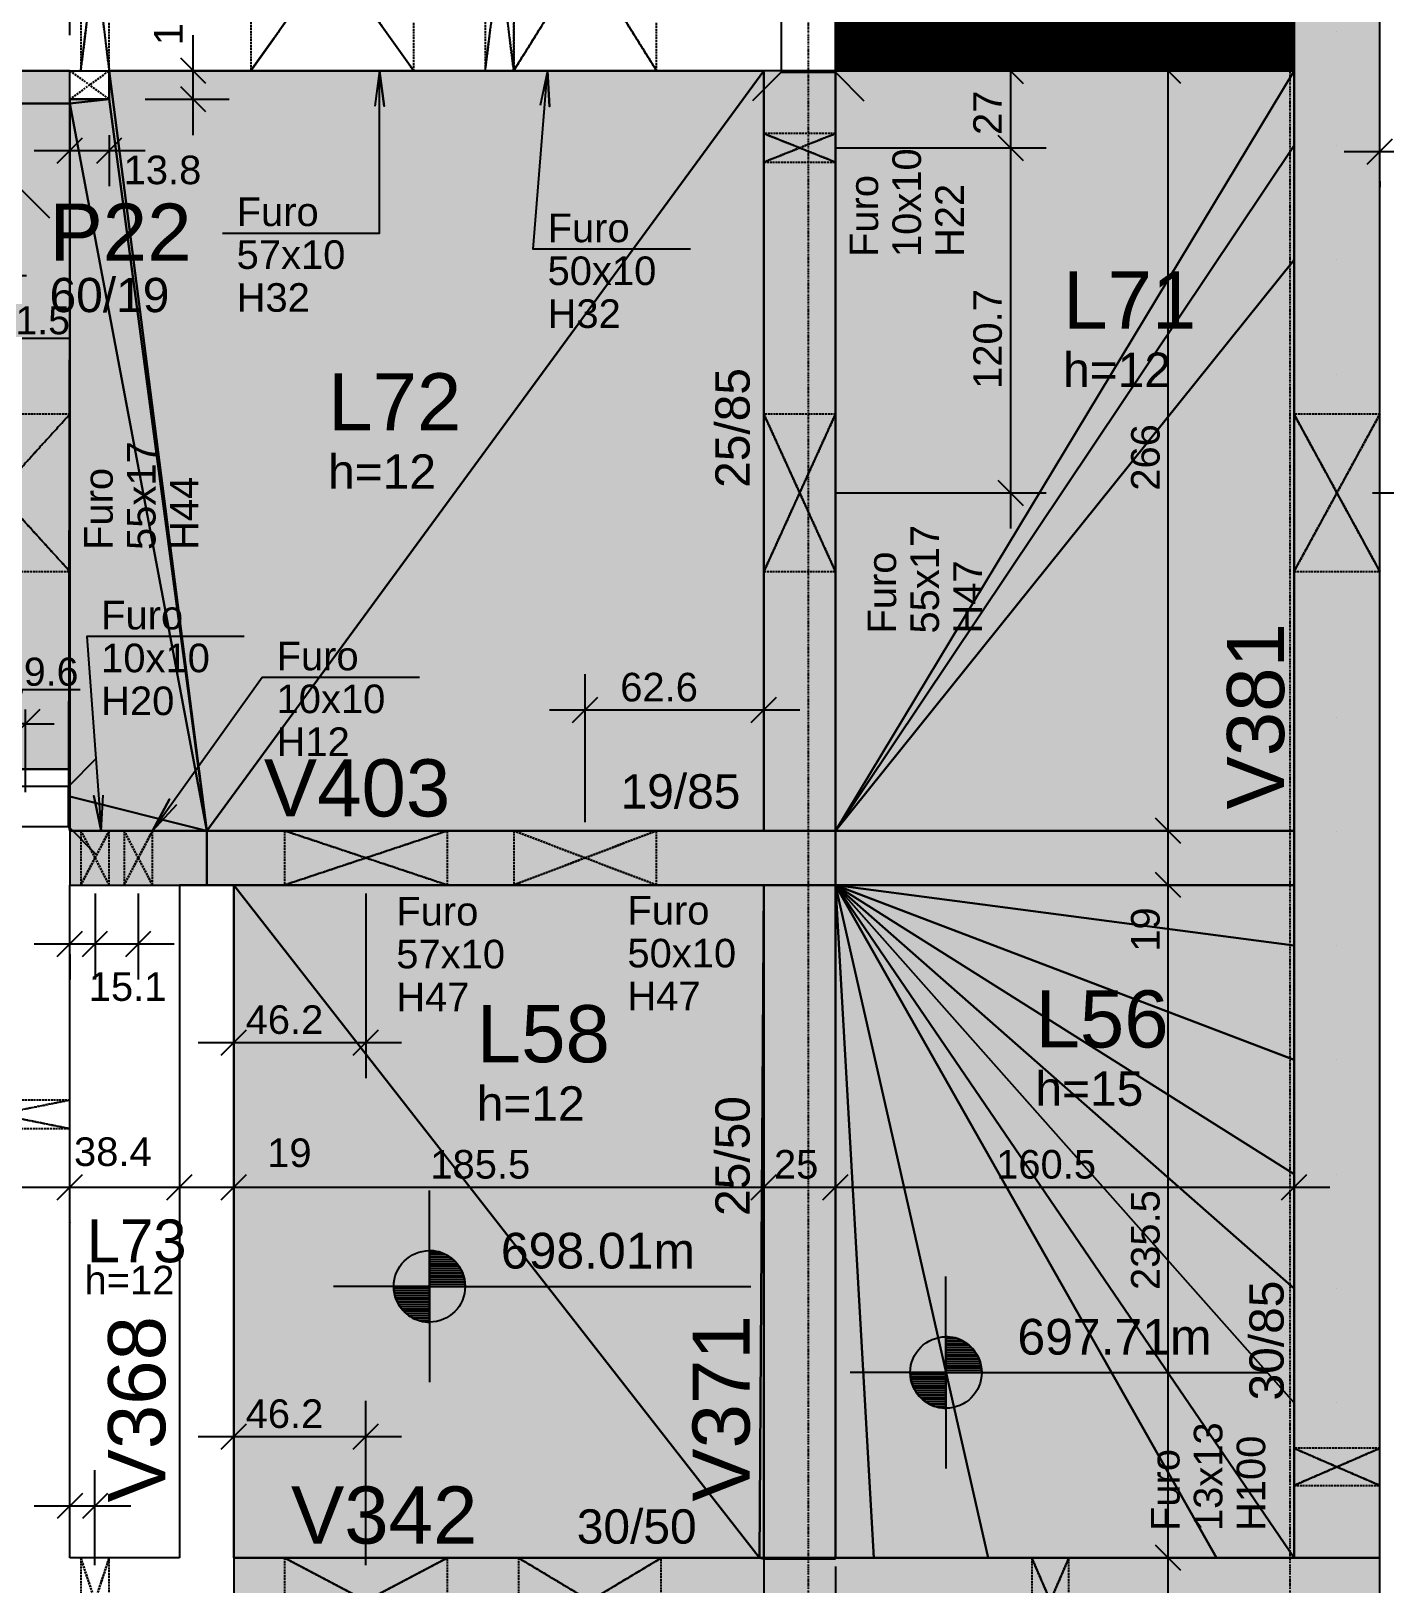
# Model space of a CAD drawing. Extents: x 37185 to 43130, y -8135 to -3930.
# Drawn here: x 39785 to 40258, y -7812 to -7268 of the extents above; entities that cross this region are included whole.
import ezdxf

# ---------------------------------------------------------------- set-up
doc = ezdxf.new("R2010")
doc.units = 0
doc.header["$MEASUREMENT"] = 0
doc.linetypes.add('ESTILO_TQS_0001', pattern=[1, 0.7, -0.3])
doc.linetypes.add('ESTILO_TQS_0004', pattern=[1.12, 0.5, -0.2, 0.01, -0.2, 0.01, -0.2])
doc.layers.get('0').update_dxf_attribs({"linetype": 'CONTINUOUS'})
doc.layers.get('Defpoints').update_dxf_attribs({"linetype": 'CONTINUOUS'})
for name, color, linetype in [('36', 113, 'CONTINUOUS'), ('37', 4, 'CONTINUOUS'), ('38', 190, 'CONTINUOUS'), ('41', 190, 'CONTINUOUS'), ('42', 3, 'CONTINUOUS'), ('43', 3, 'CONTINUOUS'), ('44', 3, 'CONTINUOUS'), ('45', 2, 'CONTINUOUS'), ('46', 2, 'CONTINUOUS'), ('47', 2, 'CONTINUOUS'), ('53', 242, 'CONTINUOUS'), ('54', 242, 'CONTINUOUS'), ('55', 12, 'CONTINUOUS'), ('60', 253, 'CONTINUOUS'), ('63', 30, 'CONTINUOUS'), ('70', 160, 'CONTINUOUS'), ('75', 9, 'CONTINUOUS'), ('79', 12, 'CONTINUOUS'), ('80', 6, 'CONTINUOUS'), ('81', 2, 'CONTINUOUS'), ('82', 252, 'CONTINUOUS')]:
    doc.layers.add(name, color=color, linetype=linetype)
doc.styles.add('Arial_2mm 1-50', font='arial.ttf', dxfattribs={"height": 9.835329})
doc.styles.add('TQS_ARIAL', font='arial.ttf')
doc.dimstyles.new('Diagonal 2mm 1-50', dxfattribs={"dimscale": 30.48, "dimtxt": 9.8353, "dimasz": 0.328084, "dimexe": 0.164042, "dimexo": 0.164042, "dimgap": 0.04101, "dimtad": 1, "dimdec": 1, "dimdsep": 46, "dimtxsty": 'Arial_2mm 1-50', "dimblk1": 'OBLIQUE', "dimblk2": 'OBLIQUE', "dimsah": 1, "dimcen": 0.09, "dimadec": 8, "dimazin": 0, "dimtfac": 1, "dimtdec": 8, "dimtmove": 1, "dimatfit": 0, "dimfxl": 1, "dimtvp": 1, "dimtfillclr": 256, "dimtolj": 1, "dimtzin": 0, "dimarcsym": 2})

# ---------------------------------------------------------------- blocks, each defined once
blk = doc.blocks.new('_Oblique')
at = {"color": 0, "linetype": 'ByBlock', "lineweight": -2}
blk.add_line((-0.5, -0.5), (0.5, 0.5), dxfattribs=at)
blk = doc.blocks.new('*D167')
at = {"layer": '55', "color": 0, "linetype": 'Continuous', "lineweight": -2}
for p, q in [((39781.38, -7498.91), (39777.81, -7510.81)), ((39801.78, -7498.91), (39781.38, -7498.91)), ((39773.01, -7510.81), (39763.01, -7510.81)), ((39773.01, -7549.21), (39773.01, -7505.81)), ((39782.61, -7510.81), (39773.01, -7510.81)), ((39782.61, -7534.74), (39782.61, -7505.81)), ((39782.61, -7510.81), (39792.61, -7510.81))]:
    blk.add_line(p, q, dxfattribs=at)
at = {"layer": 'Defpoints', "color": 0, "linetype": 'Continuous'}
for p in [(39773.01, -7510.81), (39782.61, -7539.74), (39773.01, -7554.21)]:
    blk.add_point(p, dxfattribs=at)
at = {"layer": '55', "color": 0, "linetype": 'Continuous', "lineweight": -2, "xscale": 10, "yscale": 10, "zscale": 10}
blk.add_blockref('_Oblique', (39773.01, -7510.81), dxfattribs=at)
at = {"layer": '55', "color": 0, "linetype": 'Continuous', "lineweight": -2, "xscale": 10, "yscale": 10, "zscale": 10, "rotation": 180}
blk.add_blockref('_Oblique', (39782.61, -7510.81), dxfattribs=at)
at = {"layer": '55', "color": 0, "linetype": 'Continuous', "insert": (39791.58, -7492.64), "char_height": 9.835, "attachment_point": 5, "style": 'Arial_2mm 1-50'}
blk.add_mtext('\\A1;9.6', dxfattribs=at)
blk = doc.blocks.new('*D176')
at = {"layer": '55', "color": 0, "linetype": 'Continuous', "lineweight": -2}
for p, q in [((39771.51, -7298.74), (39771.51, -7358.96)), ((39773.01, -7298.74), (39773.01, -7358.96)), ((39771.51, -7353.96), (39761.51, -7353.96)), ((39771.51, -7353.96), (39773.01, -7353.96)), ((39778.84, -7375.9), (39772.26, -7353.96)), ((39773.01, -7353.96), (39783.01, -7353.96)), ((39798.4, -7375.9), (39778.84, -7375.9))]:
    blk.add_line(p, q, dxfattribs=at)
at = {"layer": 'Defpoints', "color": 0, "linetype": 'Continuous'}
for p in [(39771.51, -7293.74), (39773.01, -7293.74), (39773.01, -7353.96)]:
    blk.add_point(p, dxfattribs=at)
at = {"layer": '55', "color": 0, "linetype": 'Continuous', "lineweight": -2, "xscale": 10, "yscale": 10, "zscale": 10}
blk.add_blockref('_Oblique', (39771.51, -7353.96), dxfattribs=at)
at = {"layer": '55', "color": 0, "linetype": 'Continuous', "lineweight": -2, "xscale": 10, "yscale": 10, "zscale": 10, "rotation": 180}
blk.add_blockref('_Oblique', (39773.01, -7353.96), dxfattribs=at)
at = {"layer": '55', "color": 0, "linetype": 'Continuous', "insert": (39788.62, -7369.63), "char_height": 9.835, "attachment_point": 5, "style": 'Arial_2mm 1-50'}
blk.add_mtext('\\A1;1.5', dxfattribs=at)

msp = doc.modelspace()

# ---------------------------------------------------------------- hatches: boundary and pattern name
at = {"layer": '60', "linetype": 'Continuous'}
h = msp.add_hatch(dxfattribs=at)
h.set_pattern_fill('ANSI31', color=256, style=0)
h.paths.add_polyline_path([(40066.01264, -7202.23831), (40226.51264, -7202.23831), (40226.51264, -7282.23831), (40066.01264, -7282.23831)])

# ---------------------------------------------------------------- linework, layer by layer
at = {"layer": '36', "linetype": 'Continuous'}
for points in [[(40066.01264, -7567.23831), (40066.01264, -7802.73681), (40079.42559, -7802.73681), (40066.01264, -7567.23831)], [(40066.01264, -7567.23831), (40226.51264, -7567.23831), (40066.01264, -7567.23831)]]:
    msp.add_lwpolyline(points, dxfattribs=at)
at = {"layer": '36', "color": 90, "linetype": 'Continuous'}
for points in [[(40066.01264, -7567.23831), (40079.42559, -7802.73681), (40119.42559, -7802.73681), (40066.01264, -7567.23831)], [(40066.01264, -7567.23831), (40119.42559, -7802.73681), (40199.42559, -7802.73681), (40066.01264, -7567.23831)], [(40066.01264, -7567.23831), (40199.42559, -7802.73681), (40226.51264, -7802.73681), (40066.01264, -7567.23831)], [(40066.01264, -7567.23831), (40226.51264, -7802.73681), (40226.51264, -7748.43661), (40066.01264, -7567.23831)], [(40066.01264, -7567.23831), (40226.51264, -7748.43661), (40226.51264, -7708.43661), (40066.01264, -7567.23831)], [(40066.01264, -7567.23831), (40226.51264, -7708.43661), (40226.51264, -7668.43661), (40066.01264, -7567.23831)], [(40066.01264, -7567.23831), (40226.51264, -7668.43661), (40226.51264, -7628.43661), (40066.01264, -7567.23831)], [(40066.01264, -7567.23831), (40226.51264, -7628.43661), (40226.51264, -7588.43661), (40066.01264, -7567.23831)], [(40066.01264, -7567.23831), (40226.51264, -7588.43661), (40226.51264, -7567.23831), (40066.01264, -7567.23831)]]:
    msp.add_lwpolyline(points, dxfattribs=at)
for points in [[(40066.01264, -7567.23831), (40066.01264, -7802.73681), (40079.42559, -7802.73681)], [(40066.01264, -7567.23831), (40079.42559, -7802.73681), (40119.42559, -7802.73681)], [(40066.01264, -7567.23831), (40119.42559, -7802.73681), (40199.42559, -7802.73681)], [(40066.01264, -7567.23831), (40199.42559, -7802.73681), (40226.51264, -7802.73681)], [(40066.01264, -7567.23831), (40226.51264, -7802.73681), (40226.51264, -7748.43661)], [(40066.01264, -7567.23831), (40226.51264, -7748.43661), (40226.51264, -7708.43661)], [(40066.01264, -7567.23831), (40226.51264, -7708.43661), (40226.51264, -7668.43661)], [(40066.01264, -7567.23831), (40226.51264, -7668.43661), (40226.51264, -7628.43661)], [(40066.01264, -7567.23831), (40226.51264, -7628.43661), (40226.51264, -7588.43661)], [(40066.01264, -7567.23831), (40226.51264, -7588.43661), (40226.51264, -7567.23831)]]:
    msp.add_solid(points, dxfattribs=at)
at = {"layer": '36', "linetype": 'Continuous'}
for points in [[(40066.01264, -7567.23831), (40079.42559, -7802.73681), (40066.01264, -7567.23831)], [(40066.01264, -7567.23831), (40119.42559, -7802.73681), (40066.01264, -7567.23831)], [(40066.01264, -7567.23831), (40199.42559, -7802.73681), (40066.01264, -7567.23831)], [(40066.01264, -7567.23831), (40226.51264, -7802.73681), (40066.01264, -7567.23831)], [(40066.01264, -7567.23831), (40226.51264, -7748.43661), (40066.01264, -7567.23831)], [(40066.01264, -7567.23831), (40226.51264, -7708.43661), (40066.01264, -7567.23831)], [(40066.01264, -7567.23831), (40226.51264, -7668.43661), (40066.01264, -7567.23831)], [(40066.01264, -7567.23831), (40226.51264, -7628.43661), (40066.01264, -7567.23831)], [(40066.01264, -7567.23831), (40226.51264, -7588.43661), (40066.01264, -7567.23831)], [(40066.01264, -7567.23831), (40226.51264, -7567.23831), (40066.01264, -7567.23831)]]:
    msp.add_solid(points, dxfattribs=at)
at = {"layer": '37', "linetype": 'Continuous'}
for points in [[(40256.51264, -7268.43661), (40256.51264, -7202.23831)], [(40256.51264, -7268.43661), (40256.51264, -7202.23831)], [(40226.51264, -7228.43661), (40226.51264, -7282.23831)], [(40226.51264, -7268.43661), (40226.51264, -7308.43661)], [(40226.51264, -7282.23831), (40226.51264, -7268.43661)], [(40256.51264, -7308.43661), (40256.51264, -7268.43661)], [(39371.01264, -7282.23831), (39811.92879, -7282.23831)], [(39798.11264, -7282.23831), (40041.01264, -7282.23831)], [(39798.11264, -7293.73896), (39798.11264, -7282.23831)], [(40041.01264, -7282.23831), (40041.01264, -7548.23831)], [(40066.01264, -7282.23831), (40226.51264, -7282.23831)], [(40066.01264, -7548.23831), (40066.01264, -7282.73896)], [(39798.11264, -7536.23831), (39798.11264, -7293.73896)], [(40226.51264, -7308.43661), (40226.51264, -7348.43661)], [(40256.51264, -7348.43661), (40256.51264, -7308.43661)], [(40226.51264, -7348.43661), (40226.51264, -7388.43661)], [(40256.51264, -7388.43661), (40256.51264, -7348.43661)], [(40226.51264, -7388.43661), (40226.51264, -7508.43661)], [(40256.51264, -7508.43661), (40256.51264, -7388.43661)], [(40226.51264, -7508.43661), (40226.51264, -7548.23831)], [(40256.51264, -7548.43661), (40256.51264, -7508.43661)], [(39798.11264, -7526.73831), (39600.01264, -7526.73831)], [(39798.11264, -7548.23831), (39798.11264, -7536.23831)], [(39846.01264, -7548.23831), (39798.11264, -7548.23831)], [(40041.01264, -7548.23831), (39846.01264, -7548.23831)], [(40226.51264, -7548.23831), (40066.01264, -7548.23831)], [(40226.51264, -7548.43661), (40226.51264, -7567.23831)], [(40256.51264, -7588.43661), (40256.51264, -7548.43661)], [(39798.11264, -7802.73681), (39798.11264, -7567.23831)], [(39798.11264, -7567.23831), (39836.51264, -7567.23831)], [(39836.51264, -7567.23831), (39836.51264, -7802.73681)], [(39855.51264, -7567.23831), (39836.51264, -7567.23831)], [(39855.51264, -7802.73681), (39855.51264, -7567.23831)], [(39855.51264, -7567.23831), (40066.01264, -7567.23831)], [(40041.01264, -7567.23831), (40041.01264, -7803.05251)], [(40066.01264, -7802.73681), (40066.01264, -7567.23831)], [(40066.01264, -7567.23831), (40226.51264, -7567.23831)], [(40226.51264, -7567.23831), (40226.51264, -7588.43661)], [(40226.51264, -7588.43661), (40226.51264, -7628.43661)], [(40256.51264, -7628.43661), (40256.51264, -7588.43661)], [(40226.51264, -7628.43661), (40226.51264, -7668.43661)], [(40256.51264, -7668.43661), (40256.51264, -7628.43661)], [(40226.51264, -7668.43661), (40226.51264, -7708.43661)], [(40256.51264, -7708.43661), (40256.51264, -7668.43661)], [(40226.51264, -7708.43661), (40226.51264, -7748.43661)], [(40256.51264, -7748.43661), (40256.51264, -7708.43661)], [(40226.51264, -7748.43661), (40226.51264, -7802.73681)], [(40256.51264, -7832.73681), (40256.51264, -7748.43661)], [(39836.51264, -7802.73681), (39798.11264, -7802.73681)], [(39855.51264, -7802.73681), (39855.51264, -7832.73681)], [(40039.42559, -7802.73681), (39855.51264, -7802.73681)], [(40066.01264, -7802.73681), (40039.42559, -7802.73681)], [(40066.01264, -7802.73681), (40041.01264, -7802.73681)], [(40079.42559, -7802.73681), (40066.01264, -7802.73681)], [(40119.42559, -7802.73681), (40079.42559, -7802.73681)], [(40199.42559, -7802.73681), (40119.42559, -7802.73681)], [(40256.51264, -7802.73681), (40199.42559, -7802.73681)]]:
    msp.add_lwpolyline(points, dxfattribs=at)
at = {"layer": '38', "linetype": 'Continuous'}
for points in [[(40047.01264, -7282.73896), (40066.01264, -7282.73896), (40066.01264, -7202.73896), (40047.01264, -7202.73896), (40047.01264, -7282.73896)], [(39767.61264, -7532.73831), (39767.61264, -7546.73831), (39797.61264, -7546.73831), (39797.61264, -7532.73831), (39767.61264, -7532.73831)]]:
    msp.add_lwpolyline(points, dxfattribs=at)
at = {"layer": '41', "linetype": 'Continuous'}
for p, q in [((40047.01264, -7282.73896), (40037.01264, -7292.73896)), ((40066.01264, -7282.73896), (40076.01264, -7292.73896)), ((39781.01264, -7323.73896), (39791.01264, -7333.73896)), ((39797.61264, -7532.73831), (39807.61264, -7522.73831)), ((39797.61264, -7546.73831), (39807.61264, -7556.73831))]:
    msp.add_line(p, q, dxfattribs=at)
at = {"layer": '53', "linetype": 'ESTILO_TQS_0001'}
for points in [[(39806.92879, -7242.23831), (39801.92879, -7282.23831), (39811.92879, -7282.23831), (39806.92879, -7242.23831), (39811.92879, -7282.23831), (39811.92879, -7202.23831), (39806.92879, -7242.23831), (39811.92879, -7202.23831), (39801.92879, -7202.23831), (39806.92879, -7242.23831), (39801.92879, -7202.23831), (39801.92879, -7282.23831), (39806.92879, -7242.23831)], [(39889.93729, -7242.23831), (39861.43729, -7282.23831), (39918.43729, -7282.23831), (39889.93729, -7242.23831), (39918.43729, -7282.23831), (39918.43729, -7202.23831), (39889.93729, -7242.23831), (39918.43729, -7202.23831), (39861.43729, -7202.23831), (39889.93729, -7242.23831), (39861.43729, -7202.23831), (39861.43729, -7282.23831), (39889.93729, -7242.23831)], [(39948.43729, -7242.23831), (39943.43729, -7282.23831), (39953.43729, -7282.23831), (39948.43729, -7242.23831), (39953.43729, -7282.23831), (39953.43729, -7202.23831), (39948.43729, -7242.23831), (39953.43729, -7202.23831), (39943.43729, -7202.23831), (39948.43729, -7242.23831), (39943.43729, -7202.23831), (39943.43729, -7282.23831), (39948.43729, -7242.23831)], [(39978.43729, -7242.23831), (39953.43729, -7282.23831), (40003.43729, -7282.23831), (39978.43729, -7242.23831), (40003.43729, -7282.23831), (40003.43729, -7202.23831), (39978.43729, -7242.23831), (40003.43729, -7202.23831), (39953.43729, -7202.23831), (39978.43729, -7242.23831), (39953.43729, -7202.23831), (39953.43729, -7282.23831), (39978.43729, -7242.23831)], [(40053.51264, -7309.23611), (40066.01264, -7314.23611), (40066.01264, -7304.23611), (40053.51264, -7309.23611), (40066.01264, -7304.23611), (40041.01264, -7304.23611), (40053.51264, -7309.23611), (40041.01264, -7304.23611), (40041.01264, -7314.23611), (40053.51264, -7309.23611), (40041.01264, -7314.23611), (40066.01264, -7314.23611), (40053.51264, -7309.23611)], [(39773.11264, -7429.97621), (39798.11264, -7457.47621), (39798.11264, -7402.47621), (39773.11264, -7429.97621), (39798.11264, -7402.47621), (39748.11264, -7402.47621), (39773.11264, -7429.97621), (39748.11264, -7402.47621), (39748.11264, -7457.47621), (39773.11264, -7429.97621), (39748.11264, -7457.47621), (39798.11264, -7457.47621), (39773.11264, -7429.97621)], [(40053.51264, -7429.97621), (40066.01264, -7457.47621), (40066.01264, -7402.47621), (40053.51264, -7429.97621), (40066.01264, -7402.47621), (40041.01264, -7402.47621), (40053.51264, -7429.97621), (40041.01264, -7402.47621), (40041.01264, -7457.47621), (40053.51264, -7429.97621), (40041.01264, -7457.47621), (40066.01264, -7457.47621), (40053.51264, -7429.97621)], [(40241.51264, -7429.97696), (40256.51264, -7457.47696), (40256.51264, -7402.47696), (40241.51264, -7429.97696), (40256.51264, -7402.47696), (40226.51264, -7402.47696), (40241.51264, -7429.97696), (40226.51264, -7402.47696), (40226.51264, -7457.47696), (40241.51264, -7429.97696), (40226.51264, -7457.47696), (40256.51264, -7457.47696), (40241.51264, -7429.97696)], [(39806.92879, -7557.73831), (39801.92879, -7567.23831), (39811.92879, -7567.23831), (39806.92879, -7557.73831), (39811.92879, -7567.23831), (39811.92879, -7548.23831), (39806.92879, -7557.73831), (39811.92879, -7548.23831), (39801.92879, -7548.23831), (39806.92879, -7557.73831), (39801.92879, -7548.23831), (39801.92879, -7567.23831), (39806.92879, -7557.73831)], [(39822.07779, -7557.73831), (39817.07779, -7567.23831), (39827.07779, -7567.23831), (39822.07779, -7557.73831), (39827.07779, -7567.23831), (39827.07779, -7548.23831), (39822.07779, -7557.73831), (39827.07779, -7548.23831), (39817.07779, -7548.23831), (39822.07779, -7557.73831), (39817.07779, -7548.23831), (39817.07779, -7567.23831), (39822.07779, -7557.73831)], [(39901.73584, -7557.73831), (39873.23584, -7567.23831), (39930.23584, -7567.23831), (39901.73584, -7557.73831), (39930.23584, -7567.23831), (39930.23584, -7548.23831), (39901.73584, -7557.73831), (39930.23584, -7548.23831), (39873.23584, -7548.23831), (39901.73584, -7557.73831), (39873.23584, -7548.23831), (39873.23584, -7567.23831), (39901.73584, -7557.73831)], [(39978.43729, -7557.73831), (39953.43729, -7567.23831), (40003.43729, -7567.23831), (39978.43729, -7557.73831), (40003.43729, -7567.23831), (40003.43729, -7548.23831), (39978.43729, -7557.73831), (40003.43729, -7548.23831), (39953.43729, -7548.23831), (39978.43729, -7557.73831), (39953.43729, -7548.23831), (39953.43729, -7567.23831), (39978.43729, -7557.73831)], [(39773.11264, -7647.50141), (39798.11264, -7652.50141), (39798.11264, -7642.50141), (39773.11264, -7647.50141), (39798.11264, -7642.50141), (39748.11264, -7642.50141), (39773.11264, -7647.50141), (39748.11264, -7642.50141), (39748.11264, -7652.50141), (39773.11264, -7647.50141), (39748.11264, -7652.50141), (39798.11264, -7652.50141), (39773.11264, -7647.50141)], [(40241.51264, -7770.88161), (40256.51264, -7777.38161), (40256.51264, -7764.38161), (40241.51264, -7770.88161), (40256.51264, -7764.38161), (40226.51264, -7764.38161), (40241.51264, -7770.88161), (40226.51264, -7764.38161), (40226.51264, -7777.38161), (40241.51264, -7770.88161), (40226.51264, -7777.38161), (40256.51264, -7777.38161), (40241.51264, -7770.88161)], [(39806.92169, -7817.73681), (39801.92169, -7832.73681), (39811.92169, -7832.73681), (39806.92169, -7817.73681), (39811.92169, -7832.73681), (39811.92169, -7802.73681), (39806.92169, -7817.73681), (39811.92169, -7802.73681), (39801.92169, -7802.73681), (39806.92169, -7817.73681), (39801.92169, -7802.73681), (39801.92169, -7832.73681), (39806.92169, -7817.73681)], [(39901.73584, -7817.73681), (39873.23584, -7832.73681), (39930.23584, -7832.73681), (39901.73584, -7817.73681), (39930.23584, -7832.73681), (39930.23584, -7802.73681), (39901.73584, -7817.73681), (39930.23584, -7802.73681), (39873.23584, -7802.73681), (39901.73584, -7817.73681), (39873.23584, -7802.73681), (39873.23584, -7832.73681), (39901.73584, -7817.73681)], [(39980.09574, -7817.73681), (39955.09574, -7832.73681), (40005.09574, -7832.73681), (39980.09574, -7817.73681), (40005.09574, -7832.73681), (40005.09574, -7802.73681), (39980.09574, -7817.73681), (40005.09574, -7802.73681), (39955.09574, -7802.73681), (39980.09574, -7817.73681), (39955.09574, -7802.73681), (39955.09574, -7832.73681), (39980.09574, -7817.73681)], [(40141.22504, -7817.73681), (40134.72504, -7832.73681), (40147.72504, -7832.73681), (40141.22504, -7817.73681), (40147.72504, -7832.73681), (40147.72504, -7802.73681), (40141.22504, -7817.73681), (40147.72504, -7802.73681), (40134.72504, -7802.73681), (40141.22504, -7817.73681), (40134.72504, -7802.73681), (40134.72504, -7832.73681), (40141.22504, -7817.73681)]]:
    msp.add_lwpolyline(points, dxfattribs=at)
at = {"layer": '55', "linetype": 'Continuous'}
for p, q in [((39923.95549, -7707.70491), (39923.95549, -7674.14636)), ((39923.95549, -7695.20491), (39923.95549, -7720.20491)), ((39923.95549, -7695.81226), (39927.78819, -7695.81226)), ((39923.95549, -7696.60511), (39929.68974, -7696.60511)), ((39923.95549, -7697.39796), (39931.02064, -7697.39796)), ((39923.95549, -7698.19081), (39932.06304, -7698.19081)), ((39923.95549, -7698.98361), (39932.90434, -7698.98361)), ((39923.95549, -7699.77646), (39933.61054, -7699.77646)), ((39923.95549, -7700.56931), (39934.21869, -7700.56931)), ((39923.95549, -7701.36216), (39934.72674, -7701.36216)), ((39923.95549, -7702.15501), (39935.15589, -7702.15501)), ((39923.95549, -7702.94786), (39935.51494, -7702.94786)), ((39923.95549, -7703.74071), (39935.81024, -7703.74071)), ((39923.95549, -7704.53351), (39936.04654, -7704.53351)), ((39923.95549, -7705.32636), (39936.22709, -7705.32636)), ((39923.95549, -7706.11921), (39936.35449, -7706.11921)), ((40104.70589, -7737.83751), (40104.70589, -7704.27896)), ((39923.95549, -7707.70491), (39890.39694, -7707.70491)), ((39923.95544, -7708.49771), (39911.45544, -7708.49771)), ((39911.45549, -7707.70491), (39936.45549, -7707.70491)), ((39923.95544, -7709.29056), (39911.55644, -7709.29056)), ((39923.95544, -7710.08341), (39911.68384, -7710.08341)), ((39923.95544, -7710.87626), (39911.86444, -7710.87626)), ((39923.95544, -7711.66906), (39912.10074, -7711.66906)), ((39923.95549, -7706.91206), (39936.42969, -7706.91206)), ((39923.95549, -7707.70491), (40036.45549, -7707.70491)), ((39923.95549, -7707.70491), (39923.95549, -7741.26346)), ((39923.95544, -7712.46196), (39912.39604, -7712.46196)), ((39923.95544, -7713.25476), (39912.75509, -7713.25476)), ((39923.95544, -7714.04761), (39913.18424, -7714.04761)), ((39923.95544, -7714.84046), (39913.69224, -7714.84046)), ((39923.95544, -7715.63331), (39914.29164, -7715.63331)), ((39923.95544, -7716.42611), (39915.00059, -7716.42611)), ((39923.95544, -7717.21901), (39915.84794, -7717.21901)), ((39923.95544, -7718.01181), (39916.88319, -7718.01181)), ((39923.95544, -7718.80466), (39918.20699, -7718.80466)), ((39923.95544, -7719.59751), (39920.10639, -7719.59751)), ((40104.70589, -7725.33751), (40104.70589, -7750.33751)), ((40104.70589, -7725.94486), (40108.53859, -7725.94486)), ((40104.70589, -7726.73771), (40110.44014, -7726.73771)), ((40104.70589, -7727.53056), (40111.77104, -7727.53056)), ((40104.70589, -7728.32341), (40112.81339, -7728.32341)), ((40104.70589, -7729.11621), (40113.65469, -7729.11621)), ((40104.70589, -7729.90906), (40114.36089, -7729.90906)), ((40104.70589, -7730.70191), (40114.96909, -7730.70191)), ((40104.70589, -7731.49476), (40115.47714, -7731.49476)), ((40104.70589, -7732.28761), (40115.90629, -7732.28761)), ((40104.70589, -7733.08046), (40116.26534, -7733.08046)), ((40104.70589, -7733.87331), (40116.56064, -7733.87331)), ((40104.70589, -7737.83751), (40071.14734, -7737.83751)), ((40104.70584, -7738.63031), (40092.20584, -7738.63031)), ((40092.20589, -7737.83751), (40117.20589, -7737.83751)), ((40104.70589, -7734.66611), (40116.79689, -7734.66611)), ((40104.70589, -7735.45896), (40116.97749, -7735.45896)), ((40104.70589, -7736.25181), (40117.10489, -7736.25181)), ((40104.70589, -7737.04466), (40117.18009, -7737.04466)), ((40104.70589, -7737.83751), (40217.20589, -7737.83751)), ((40104.70589, -7737.83751), (40104.70589, -7771.39606)), ((40104.70584, -7739.42316), (40092.30684, -7739.42316)), ((40104.70584, -7740.21601), (40092.43419, -7740.21601)), ((40104.70584, -7741.00886), (40092.61484, -7741.00886)), ((40104.70584, -7741.80166), (40092.85109, -7741.80166)), ((40104.70584, -7742.59456), (40093.14639, -7742.59456)), ((40104.70584, -7743.38736), (40093.50544, -7743.38736)), ((40104.70584, -7744.18021), (40093.93464, -7744.18021)), ((40104.70584, -7744.97306), (40094.44264, -7744.97306)), ((40104.70584, -7745.76591), (40095.04204, -7745.76591)), ((40104.70584, -7746.55871), (40095.75099, -7746.55871)), ((40104.70584, -7747.35161), (40096.59834, -7747.35161)), ((40104.70584, -7748.14441), (40097.63359, -7748.14441)), ((40104.70584, -7748.93726), (40098.95739, -7748.93726)), ((40104.70584, -7749.73011), (40100.85679, -7749.73011))]:
    msp.add_line(p, q, dxfattribs=at)
for centre in [(39923.95549, -7707.70491), (40104.70589, -7737.83751)]:
    msp.add_circle(centre, 12.5, dxfattribs=at)
at = {"layer": '60', "linetype": 'Continuous'}
for points in [[(40226.51264, -7802.73681), (40256.51264, -7802.73681), (40256.51264, -4702.61026), (40226.51264, -4697.92626), (40226.51264, -7802.73681)], [(40066.01264, -7282.23831), (40226.51264, -7282.23831), (40226.51264, -7275.59376), (40226.51264, -7272.49366), (40226.41069, -7268.43661), (40226.51264, -7263.47926), (40226.51264, -7255.23941), (40226.51264, -7257.35316), (40226.51264, -7234.95671), (40226.51264, -7246.50646), (40226.51264, -7268.94921), (40226.51264, -7246.50646), (40226.51264, -7202.23831), (40066.01264, -7202.23831), (40066.01264, -7282.23831)], [(39798.11264, -7293.73896), (39798.11264, -7282.23831), (39748.11264, -7282.23831), (39748.11264, -7293.73896), (39798.11264, -7293.73896)], [(39846.01264, -7548.23831), (40041.01264, -7282.23831), (39811.92879, -7282.23831), (39846.01264, -7548.23831)], [(39846.01264, -7548.23831), (39811.92879, -7282.23831), (39811.92879, -7292.23831), (39846.01264, -7548.23831)], [(39846.01264, -7548.23831), (40041.01264, -7548.23831), (40041.01264, -7282.23831), (39846.01264, -7548.23831)], [(40066.01264, -7548.23831), (40066.01264, -7282.23831), (40041.01264, -7282.23831), (40041.01264, -7548.23831), (40066.01264, -7548.23831)], [(40066.01264, -7548.23831), (40226.51264, -7308.43661), (40226.51264, -7282.23831), (40066.01264, -7548.23831)], [(40226.51264, -7282.23831), (40066.01264, -7282.23831), (40066.01264, -7548.23831), (40226.51264, -7282.23831)], [(39798.11264, -7293.73896), (39846.01264, -7548.23831), (39811.92879, -7292.23831), (39798.11264, -7293.73896)], [(39798.11264, -7293.73896), (39811.92879, -7292.23831), (39798.11264, -7292.23831), (39798.11264, -7293.73896)], [(39798.11264, -7526.73831), (39798.11264, -7293.73896), (39748.11264, -7293.73896), (39748.11264, -7526.73831), (39798.11264, -7526.73831)], [(39798.11264, -7293.73896), (39797.61264, -7532.73831), (39798.11264, -7536.23831), (39798.11264, -7293.73896)], [(39798.11264, -7293.73896), (39798.11264, -7536.23831), (39846.01264, -7548.23831), (39798.11264, -7293.73896)], [(40226.51264, -7348.43661), (40226.51264, -7308.43661), (40066.01264, -7548.23831), (40226.51264, -7348.43661)], [(40226.51264, -7548.23831), (40226.51264, -7348.43661), (40066.01264, -7548.23831), (40226.51264, -7548.23831)], [(40226.51264, -7388.43661), (40226.51264, -7348.43661), (40226.51264, -7548.23831), (40226.51264, -7388.43661)], [(40226.51264, -7508.43661), (40226.51264, -7388.43661), (40226.51264, -7548.23831), (40226.51264, -7508.43661)], [(39798.11264, -7536.23831), (39797.61264, -7546.73831), (39798.11264, -7548.23831), (39798.11264, -7536.23831)], [(39798.11264, -7536.23831), (39798.11264, -7548.23831), (39846.01264, -7548.23831), (39798.11264, -7536.23831)], [(39798.11264, -7567.23831), (39846.01264, -7567.23831), (39846.01264, -7548.23831), (39798.11264, -7548.23831), (39798.11264, -7567.23831)], [(39846.01264, -7567.23831), (40066.01264, -7567.23831), (40066.01264, -7548.23831), (39846.01264, -7548.23831), (39846.01264, -7567.23831)], [(40066.01264, -7567.23831), (40226.51264, -7567.23831), (40226.51264, -7548.94921), (40226.41069, -7548.43661), (40226.45014, -7548.23831), (40066.01264, -7548.23831), (40066.01264, -7567.23831)]]:
    msp.add_lwpolyline(points, dxfattribs=at)
for points in [[(40226.51264, -7802.73681), (40256.51264, -4702.61026), (40226.51264, -4697.92626)], [(40226.51264, -7802.73681), (40226.51264, -4697.92626), (40226.51264, -7802.73681)], [(40226.51264, -7802.73681), (40256.51264, -7802.73681), (40256.51264, -4702.61026)], [(39798.11264, -7293.73896), (39798.11264, -7282.23831), (39748.11264, -7282.23831)], [(39798.11264, -7293.73896), (39748.11264, -7282.23831), (39748.11264, -7293.73896)], [(39846.01264, -7548.23831), (40041.01264, -7282.23831), (39811.92879, -7282.23831)], [(39846.01264, -7548.23831), (39811.92879, -7282.23831), (39846.01264, -7548.23831)], [(39846.01264, -7548.23831), (39811.92879, -7282.23831), (39811.92879, -7292.23831)], [(39846.01264, -7548.23831), (40041.01264, -7548.23831), (40041.01264, -7282.23831)], [(39846.01264, -7548.23831), (40041.01264, -7282.23831), (39846.01264, -7548.23831)], [(40066.01264, -7548.23831), (40066.01264, -7282.23831), (40041.01264, -7282.23831)], [(40066.01264, -7548.23831), (40041.01264, -7282.23831), (40041.01264, -7548.23831)], [(40066.01264, -7548.23831), (40226.51264, -7308.43661), (40226.51264, -7282.23831)], [(40066.01264, -7548.23831), (40226.51264, -7282.23831), (40066.01264, -7548.23831)], [(40226.51264, -7282.23831), (40066.01264, -7282.23831), (40066.01264, -7548.23831)], [(40226.51264, -7282.23831), (40066.01264, -7548.23831), (40226.51264, -7282.23831)], [(39798.11264, -7293.73896), (39846.01264, -7548.23831), (39811.92879, -7292.23831)], [(39798.11264, -7293.73896), (39811.92879, -7292.23831), (39798.11264, -7293.73896)], [(39798.11264, -7293.73896), (39811.92879, -7292.23831), (39798.11264, -7292.23831)], [(39798.11264, -7293.73896), (39798.11264, -7292.23831), (39798.11264, -7293.73896)], [(39846.01264, -7548.23831), (39811.92879, -7292.23831), (39846.01264, -7548.23831)], [(39798.11264, -7526.73831), (39798.11264, -7293.73896), (39748.11264, -7293.73896)], [(39798.11264, -7526.73831), (39748.11264, -7293.73896), (39748.11264, -7526.73831)], [(39798.11264, -7293.73896), (39748.11264, -7293.73896), (39798.11264, -7293.73896)], [(39798.11264, -7293.73896), (39797.61264, -7532.73831), (39798.11264, -7536.23831)], [(39798.11264, -7293.73896), (39798.11264, -7536.23831), (39798.11264, -7293.73896)], [(39798.11264, -7293.73896), (39798.11264, -7536.23831), (39846.01264, -7548.23831)], [(39798.11264, -7293.73896), (39846.01264, -7548.23831), (39798.11264, -7293.73896)], [(40226.51264, -7348.43661), (40226.51264, -7308.43661), (40066.01264, -7548.23831)], [(40226.51264, -7548.23831), (40226.51264, -7348.43661), (40066.01264, -7548.23831)], [(40226.51264, -7348.43661), (40066.01264, -7548.23831), (40226.51264, -7348.43661)], [(40226.51264, -7388.43661), (40226.51264, -7348.43661), (40226.51264, -7548.23831)], [(40226.51264, -7508.43661), (40226.51264, -7388.43661), (40226.51264, -7548.23831)], [(40226.51264, -7388.43661), (40226.51264, -7548.23831), (40226.51264, -7388.43661)], [(40226.51264, -7508.43661), (40226.51264, -7548.23831), (40226.51264, -7508.43661)], [(39798.11264, -7526.73831), (39748.11264, -7526.73831), (39798.11264, -7526.73831)], [(39798.11264, -7536.23831), (39797.61264, -7546.73831), (39798.11264, -7548.23831)], [(39798.11264, -7536.23831), (39798.11264, -7548.23831), (39798.11264, -7536.23831)], [(39798.11264, -7536.23831), (39798.11264, -7548.23831), (39846.01264, -7548.23831)], [(39798.11264, -7536.23831), (39846.01264, -7548.23831), (39798.11264, -7536.23831)], [(39798.11264, -7567.23831), (39846.01264, -7567.23831), (39846.01264, -7548.23831)], [(39798.11264, -7567.23831), (39846.01264, -7548.23831), (39798.11264, -7548.23831)], [(39798.11264, -7567.23831), (39798.11264, -7548.23831), (39798.11264, -7567.23831)], [(39846.01264, -7567.23831), (40066.01264, -7567.23831), (40066.01264, -7548.23831)], [(39846.01264, -7567.23831), (40066.01264, -7548.23831), (39846.01264, -7548.23831)], [(39846.01264, -7567.23831), (39846.01264, -7548.23831), (39846.01264, -7567.23831)], [(40066.01264, -7548.23831), (40041.01264, -7548.23831), (40066.01264, -7548.23831)], [(40066.01264, -7567.23831), (40226.41069, -7548.43661), (40226.45014, -7548.23831)], [(40066.01264, -7567.23831), (40226.45014, -7548.23831), (40066.01264, -7548.23831)], [(40066.01264, -7567.23831), (40066.01264, -7548.23831), (40066.01264, -7567.23831)], [(40226.51264, -7548.23831), (40066.01264, -7548.23831), (40226.51264, -7548.23831)], [(40066.01264, -7567.23831), (40226.51264, -7548.94921), (40226.41069, -7548.43661)], [(40066.01264, -7567.23831), (40226.51264, -7567.23831), (40226.51264, -7548.94921)]]:
    msp.add_solid(points, dxfattribs=at)
at = {"layer": '63', "linetype": 'Continuous'}
for points in [[(40039.42559, -7802.73681), (40041.01264, -7567.23831), (39855.51264, -7567.23831), (40039.42559, -7802.73681)], [(40039.42559, -7802.73681), (39855.51264, -7567.23831), (39855.51264, -7802.73681), (40039.42559, -7802.73681)], [(40039.42559, -7802.73681), (40041.01264, -7803.05251), (40041.01264, -7567.23831), (40039.42559, -7802.73681)], [(40066.01264, -7803.05251), (40066.01264, -7567.23831), (40041.01264, -7567.23831), (40041.01264, -7802.95056), (40041.52524, -7803.05251), (40066.01264, -7803.05251)], [(39855.51264, -7802.73681), (39855.51264, -7832.73681), (40256.51264, -7832.73681), (40256.51264, -7802.73681), (39855.51264, -7802.73681)]]:
    msp.add_lwpolyline(points, dxfattribs=at)
for points in [[(40039.42559, -7802.73681), (40041.01264, -7567.23831), (39855.51264, -7567.23831)], [(40039.42559, -7802.73681), (39855.51264, -7567.23831), (40039.42559, -7802.73681)], [(40039.42559, -7802.73681), (39855.51264, -7567.23831), (39855.51264, -7802.73681)], [(40039.42559, -7802.73681), (40041.01264, -7803.05251), (40041.01264, -7567.23831)], [(40039.42559, -7802.73681), (40041.01264, -7567.23831), (40039.42559, -7802.73681)], [(40066.01264, -7803.05251), (40066.01264, -7567.23831), (40041.01264, -7567.23831)], [(40066.01264, -7803.05251), (40041.01264, -7567.23831), (40041.01264, -7802.95056)], [(40039.42559, -7802.73681), (39855.51264, -7802.73681), (40039.42559, -7802.73681)], [(39855.51264, -7802.73681), (39855.51264, -7832.73681), (40256.51264, -7832.73681)], [(39855.51264, -7802.73681), (40256.51264, -7832.73681), (40256.51264, -7802.73681)], [(39855.51264, -7802.73681), (40256.51264, -7802.73681), (39855.51264, -7802.73681)], [(40066.01264, -7803.05251), (40041.01264, -7802.95056), (40041.52524, -7803.05251)], [(40066.01264, -7803.05251), (40041.52524, -7803.05251), (40066.01264, -7803.05251)]]:
    msp.add_solid(points, dxfattribs=at)
at = {"layer": '70', "linetype": 'ESTILO_TQS_0004'}
for p, q in [((40056.51264, -4162.63791), (40056.51264, -8062.34486)), ((40224.98129, -4162.63791), (40224.98129, -8062.34486))]:
    msp.add_line(p, q, dxfattribs=at)
at = {"layer": '75', "linetype": 'Continuous'}
for p, q in [((39798.11264, -7269.73831), (39798.11264, -7142.78666)), ((40182.46924, -7294.73831), (40182.46924, -7189.73831)), ((39841.32609, -7304.73831), (39841.32609, -7269.73831)), ((40127.25254, -7269.73831), (40127.25254, -7321.73611)), ((40182.46924, -7560.73831), (40182.46924, -7269.73831)), ((39798.11264, -7282.23831), (39798.11264, -7282.23831)), ((39832.70309, -7282.23831), (39832.70309, -7282.23831)), ((39845.74549, -7286.65776), (39836.90664, -7277.81891)), ((39845.20309, -7282.23831), (39853.82609, -7282.23831)), ((40083.82564, -7282.23831), (40083.82564, -7282.23831)), ((40096.32564, -7282.23831), (40139.75254, -7282.23831)), ((40122.83314, -7277.81891), (40131.67194, -7286.65776)), ((40173.93114, -7282.23831), (40169.96924, -7282.23831)), ((40173.93114, -7282.23831), (40169.96924, -7282.23831)), ((40186.88864, -7286.65776), (40178.04984, -7277.81891)), ((40186.88864, -7286.65776), (40178.04984, -7277.81891)), ((40186.43114, -7282.23831), (40186.43114, -7282.23831)), ((40186.43114, -7282.23831), (40186.43114, -7282.23831)), ((39845.74549, -7296.65776), (39836.90664, -7287.81891)), ((39811.92879, -7292.23831), (39811.92879, -7292.23831)), ((39811.92879, -7292.23831), (39811.92879, -7292.23831)), ((39824.42879, -7292.23831), (39853.82609, -7292.23831)), ((40127.25254, -7296.73611), (40127.25254, -7442.47621)), ((39798.11264, -7300.53676), (39798.11264, -7300.53676)), ((39793.69324, -7314.61591), (39802.53209, -7305.77711)), ((39807.50939, -7314.61591), (39816.34819, -7305.77711)), ((39811.92879, -7304.73831), (39811.92879, -7322.69651)), ((40053.51264, -7309.23611), (40053.51264, -7309.23611)), ((40053.51264, -7309.23611), (40053.51264, -7309.23611)), ((40066.01264, -7309.23611), (40139.75254, -7309.23611)), ((40066.01264, -7309.23611), (40139.75254, -7309.23611)), ((40122.83314, -7304.81671), (40131.67194, -7313.65556)), ((40122.83314, -7304.81671), (40131.67194, -7313.65556)), ((40252.09324, -7314.90006), (40260.93209, -7306.06121)), ((40256.51264, -7308.43661), (40256.51264, -7308.43661)), ((39785.61264, -7310.19651), (39824.42879, -7310.19651)), ((39798.11264, -7313.03676), (39798.11264, -7322.69651)), ((40244.01264, -7310.48061), (40358.01264, -7310.48061)), ((40256.51264, -7320.93661), (40256.51264, -7322.98061)), ((40122.83314, -7425.55681), (40131.67194, -7434.39561)), ((40053.51264, -7429.97621), (40053.51264, -7429.97621)), ((40066.01264, -7429.97621), (40139.75254, -7429.97621)), ((40241.51264, -7429.97696), (40241.51264, -7429.97696)), ((40254.01264, -7429.97696), (40300.66099, -7429.97696)), ((39978.43729, -7545.23831), (39978.43729, -7493.46456)), ((40041.01264, -7507.83846), (40041.01264, -7493.46456)), ((39974.01784, -7510.38396), (39982.85669, -7501.54516)), ((40036.59324, -7510.38396), (40045.43209, -7501.54516)), ((39965.93729, -7505.96456), (40053.51264, -7505.96456)), ((40041.01264, -7520.33846), (40041.01264, -7520.33846)), ((40182.46924, -7579.73831), (40182.46924, -7535.73831)), ((40146.26264, -7548.23831), (40146.26264, -7548.23831)), ((40146.26264, -7548.23831), (40146.26264, -7548.23831)), ((40158.76264, -7548.23831), (40194.96924, -7548.23831)), ((40158.76264, -7548.23831), (40194.96924, -7548.23831)), ((40186.88864, -7552.65776), (40178.04984, -7543.81891)), ((40186.88864, -7552.65776), (40178.04984, -7543.81891)), ((39806.92879, -7557.73831), (39806.92879, -7557.73831)), ((39806.92879, -7557.73831), (39806.92879, -7557.73831)), ((39822.07779, -7557.73831), (39822.07779, -7557.73831)), ((39901.73584, -7557.73831), (39901.73584, -7557.73831)), ((39978.43729, -7557.73831), (39978.43729, -7557.73831)), ((40182.46924, -7815.23681), (40182.46924, -7554.73831)), ((40186.88864, -7571.65776), (40178.04984, -7562.81891)), ((40186.88864, -7571.65776), (40178.04984, -7562.81891)), ((39806.92879, -7570.23831), (39806.92879, -7600.28241)), ((39806.92879, -7570.23831), (39806.92879, -7600.28241)), ((39822.07779, -7570.23831), (39822.07779, -7600.28241)), ((39901.73584, -7570.23831), (39901.73584, -7634.84001)), ((40174.72144, -7567.23831), (40174.72144, -7567.23831)), ((40174.72144, -7567.23831), (40174.72144, -7567.23831)), ((40187.22144, -7567.23831), (40194.96924, -7567.23831)), ((40187.22144, -7567.23831), (40194.96924, -7567.23831)), ((39798.11264, -7578.94831), (39798.11264, -7578.94831)), ((39793.69324, -7592.20186), (39802.53209, -7583.36301)), ((39802.50939, -7592.20186), (39811.34819, -7583.36301)), ((39802.50939, -7592.20186), (39811.34819, -7583.36301)), ((39817.65839, -7592.20186), (39826.49719, -7583.36301)), ((39785.61264, -7587.78241), (39819.42879, -7587.78241)), ((39794.42879, -7587.78241), (39834.57779, -7587.78241)), ((39798.11264, -7591.44831), (39798.11264, -7600.28241)), ((39855.51264, -7596.20646), (39855.51264, -7596.20646)), ((39855.51264, -7608.70646), (39855.51264, -7634.84001)), ((39851.09324, -7626.75941), (39859.93209, -7617.92056)), ((39897.31639, -7626.75941), (39906.15524, -7617.92056)), ((39843.01264, -7622.34001), (39914.23584, -7622.34001)), ((39793.69324, -7677.39941), (39802.53209, -7668.56056)), ((39793.69324, -7677.39941), (39802.53209, -7668.56056)), ((39832.09324, -7677.39941), (39840.93209, -7668.56056)), ((39832.09324, -7677.39941), (39840.93209, -7668.56056)), ((39851.09324, -7677.39941), (39859.93209, -7668.56056)), ((39851.09324, -7677.39941), (39859.93209, -7668.56056)), ((40036.59324, -7677.39941), (40045.43209, -7668.56056)), ((40036.59324, -7677.39941), (40045.43209, -7668.56056)), ((40061.59324, -7677.39941), (40070.43209, -7668.56056)), ((40061.59324, -7677.39941), (40070.43209, -7668.56056)), ((40222.09324, -7677.39941), (40230.93209, -7668.56056)), ((39735.61264, -7672.98001), (39810.61264, -7672.98001)), ((39785.61264, -7672.98001), (39849.01264, -7672.98001)), ((39798.11264, -7672.88796), (39798.11264, -7672.88796)), ((39798.11264, -7672.88796), (39798.11264, -7672.88796)), ((39824.01264, -7672.98001), (39868.01264, -7672.98001)), ((39836.51264, -7672.88796), (39836.51264, -7672.88796)), ((39836.51264, -7672.88796), (39836.51264, -7672.88796)), ((39843.01264, -7672.98001), (40053.51264, -7672.98001)), ((39855.51264, -7672.88796), (39855.51264, -7672.88796)), ((39855.51264, -7672.88796), (39855.51264, -7672.88796)), ((40028.51264, -7672.98001), (40078.51264, -7672.98001)), ((40041.01264, -7672.88796), (40041.01264, -7672.88796)), ((40041.01264, -7672.88796), (40041.01264, -7672.88796)), ((40053.51264, -7672.98001), (40239.01264, -7672.98001)), ((40066.01264, -7672.88796), (40066.01264, -7672.88796)), ((40066.01264, -7672.88796), (40066.01264, -7672.88796)), ((40226.51264, -7672.88796), (40226.51264, -7672.88796)), ((39798.11264, -7685.38796), (39798.11264, -7685.48001)), ((39798.11264, -7685.38796), (39798.11264, -7685.48001)), ((39836.51264, -7685.38796), (39836.51264, -7685.48001)), ((39836.51264, -7685.38796), (39836.51264, -7685.48001)), ((39855.51264, -7685.38796), (39855.51264, -7685.48001)), ((39855.51264, -7685.38796), (39855.51264, -7685.48001)), ((40041.01264, -7685.38796), (40041.01264, -7685.48001)), ((40041.01264, -7685.38796), (40041.01264, -7685.48001)), ((40066.01264, -7685.38796), (40066.01264, -7685.48001)), ((40066.01264, -7685.38796), (40066.01264, -7685.48001)), ((40226.51264, -7685.38796), (40226.51264, -7685.48001)), ((39855.51264, -7770.07791), (39855.51264, -7747.75046)), ((39901.73584, -7805.23681), (39901.73584, -7747.75046)), ((39843.01264, -7760.25046), (39914.23584, -7760.25046)), ((39851.09324, -7764.66986), (39859.93209, -7755.83101)), ((39897.31639, -7764.66986), (39906.15524, -7755.83101)), ((39798.11264, -7783.01166), (39798.11264, -7772.07106)), ((39806.92059, -7805.23361), (39806.92059, -7772.07106)), ((39802.53209, -7780.15161), (39793.69324, -7788.99046)), ((39811.34004, -7780.15161), (39802.50119, -7788.99046)), ((39855.51264, -7782.57791), (39855.51264, -7782.57791)), ((40041.01264, -7780.33661), (40041.01264, -7780.33661)), ((40041.01264, -7782.44596), (40041.01264, -7782.44596)), ((39819.42059, -7784.57106), (39785.61264, -7784.57106)), ((40041.01264, -7792.83661), (40041.01264, -8041.08276)), ((40066.01264, -7793.29336), (40066.01264, -7793.29336)), ((39798.11264, -7795.51166), (39798.11264, -7795.51166)), ((40041.01264, -7794.94596), (40041.01264, -8041.08276)), ((40186.88864, -7807.15626), (40178.04984, -7798.31741)), ((40066.01264, -7802.73681), (40066.01264, -7802.73681)), ((40159.42559, -7802.73681), (40159.42559, -7802.73681)), ((40171.92559, -7802.73681), (40194.96924, -7802.73681)), ((40226.51264, -7802.73681), (40226.51264, -7802.73681)), ((40226.51264, -7802.73681), (40226.51264, -7802.73681)), ((40226.51264, -7802.73681), (40226.51264, -7802.73681)), ((40066.01264, -7805.79336), (40066.01264, -8041.08276))]:
    msp.add_line(p, q, dxfattribs=at)
for points in [[(39851.48339, -7339.09986), (39906.48339, -7339.09986), (39906.48339, -7282.23831), (39908.11499, -7294.63141), (39906.48339, -7282.23831), (39904.85184, -7294.63141)], [(40015.29474, -7344.74881), (39960.29474, -7344.74881), (39965.29474, -7282.23831), (39965.93299, -7294.72201), (39965.29474, -7282.23831), (39962.68024, -7294.46186)], [(39859.06654, -7480.26906), (39804.06654, -7480.26906), (39809.06654, -7548.23831), (39806.53014, -7535.99836), (39809.06654, -7548.23831), (39809.78454, -7535.75896)], [(39920.46299, -7494.57756), (39865.46299, -7494.57756), (39827.07779, -7548.23831), (39832.96109, -7537.20941), (39827.07779, -7548.23831), (39835.61509, -7539.10791)]]:
    msp.add_lwpolyline(points, dxfattribs=at)
at = {"layer": '79', "linetype": 'Continuous'}
for points in [[(39923.95549, -7695.20491), (39923.95549, -7707.70491), (39936.45549, -7707.70491), (39936.44719, -7707.24946), (39936.39349, -7706.46111), (39936.28899, -7705.67146), (39936.12529, -7704.85066), (39935.92864, -7704.11416), (39935.65039, -7703.29126), (39935.31484, -7702.48801), (39934.93589, -7701.73156), (39934.46174, -7700.93226), (39933.88454, -7700.11116), (39933.18449, -7699.27426), (39932.59249, -7698.66876), (39931.80089, -7697.97351), (39931.25949, -7697.56086), (39930.67449, -7697.16426), (39929.96804, -7696.74591), (39929.26269, -7696.38751), (39928.18114, -7695.94081), (39927.19159, -7695.63106), (39926.40019, -7695.44631), (39925.43499, -7695.29276), (39924.65519, -7695.22451), (39923.95549, -7695.20491)], [(39923.95549, -7720.20491), (39923.95549, -7707.70491), (39911.45549, -7707.70491), (39911.46379, -7708.16041), (39911.51754, -7708.94871), (39911.62199, -7709.73836), (39911.78574, -7710.55916), (39911.98234, -7711.29566), (39912.26064, -7712.11856), (39912.59619, -7712.92181), (39912.97514, -7713.67826), (39913.44929, -7714.47756), (39914.02649, -7715.29866), (39914.72654, -7716.13556), (39915.31849, -7716.74106), (39916.11014, -7717.43631), (39916.65149, -7717.84896), (39917.23654, -7718.24556), (39917.94299, -7718.66391), (39918.64829, -7719.02231), (39919.72989, -7719.46901), (39920.71944, -7719.77876), (39921.51084, -7719.96351), (39922.47604, -7720.11706), (39923.25584, -7720.18531), (39923.95549, -7720.20491)], [(40104.70589, -7725.33751), (40104.70589, -7737.83751), (40117.20589, -7737.83751), (40117.19759, -7737.38201), (40117.14384, -7736.59371), (40117.03939, -7735.80406), (40116.87564, -7734.98326), (40116.67904, -7734.24676), (40116.40074, -7733.42386), (40116.06519, -7732.62061), (40115.68629, -7731.86416), (40115.21214, -7731.06481), (40114.63489, -7730.24376), (40113.93489, -7729.40686), (40113.34289, -7728.80136), (40112.55124, -7728.10611), (40112.00989, -7727.69346), (40111.42484, -7727.29686), (40110.71844, -7726.87851), (40110.01309, -7726.52011), (40108.93154, -7726.07341), (40107.94194, -7725.76366), (40107.15054, -7725.57891), (40106.18539, -7725.42536), (40105.40559, -7725.35711), (40104.70589, -7725.33751)], [(40104.70589, -7750.33751), (40104.70589, -7737.83751), (40092.20589, -7737.83751), (40092.21419, -7738.29296), (40092.26794, -7739.08131), (40092.37239, -7739.87096), (40092.53614, -7740.69171), (40092.73274, -7741.42826), (40093.01104, -7742.25116), (40093.34659, -7743.05436), (40093.72549, -7743.81086), (40094.19964, -7744.61016), (40094.77689, -7745.43121), (40095.47689, -7746.26816), (40096.06889, -7746.87366), (40096.86054, -7747.56891), (40097.40189, -7747.98156), (40097.98694, -7748.37816), (40098.69334, -7748.79651), (40099.39869, -7749.15491), (40100.48024, -7749.60161), (40101.46984, -7749.91136), (40102.26124, -7750.09611), (40103.22639, -7750.24966), (40104.00624, -7750.31791), (40104.70589, -7750.33751)]]:
    msp.add_lwpolyline(points, dxfattribs=at)
at = {"layer": '80', "linetype": 'Continuous'}
for p, q in [((39811.92879, -7292.23831), (39811.92879, -7282.23831)), ((39798.11264, -7292.23831), (39811.92879, -7292.23831))]:
    msp.add_line(p, q, dxfattribs=at)
at = {"layer": '81', "linetype": 'ESTILO_TQS_0001'}
for p, q in [((39798.11264, -7292.23831), (39811.92879, -7282.23831)), ((39798.11264, -7282.23831), (39811.92879, -7292.23831))]:
    msp.add_line(p, q, dxfattribs=at)
at = {"layer": '82', "linetype": 'Continuous'}
for p, q in [((40241.51264, -7268.43661), (40241.51264, -7268.43661)), ((40241.51264, -7308.43661), (40241.51264, -7308.43661)), ((40241.51264, -7348.43661), (40241.51264, -7348.43661)), ((40241.51264, -7388.43661), (40241.51264, -7388.43661)), ((40241.51264, -7508.43661), (40241.51264, -7508.43661)), ((40241.51264, -7548.43661), (40241.51264, -7548.43661)), ((40241.51264, -7588.43661), (40241.51264, -7588.43661)), ((40241.51264, -7628.43661), (40241.51264, -7628.43661)), ((40241.51264, -7668.43661), (40241.51264, -7668.43661)), ((40241.51264, -7708.43661), (40241.51264, -7708.43661)), ((40241.51264, -7748.43661), (40241.51264, -7748.43661))]:
    msp.add_line(p, q, dxfattribs=at)

# ---------------------------------------------------------------- texts
at = {"layer": '42', "linetype": 'Continuous', "style": 'TQS_ARIAL'}
for s, p in [('V381', (40223.04049, -7540.79906)), ('V368', (39831.51264, -7783.31621)), ('V371', (40036.01264, -7783.05251))]:
    msp.add_text(s, height=20, rotation=90, dxfattribs=at).set_placement(p)
for s, p in [('V403', (39866.01264, -7543.23831)), ('V342', (39875.51264, -7797.73681))]:
    msp.add_text(s, height=20, dxfattribs=at).set_placement(p)
at = {"layer": '43', "linetype": 'Continuous', "style": 'TQS_ARIAL'}
msp.add_text('P22', height=20, dxfattribs=at).set_placement((39791.01264, -7348.73896))
at = {"layer": '44', "linetype": 'Continuous', "style": 'TQS_ARIAL'}
for s, height, p in [('L71', 20, (40145.70939, -7372.50231)), ('L72', 20, (39888.49879, -7408.12166)), ('L56', 20, (40136.00739, -7624.09796)), ('L58', 20, (39940.50269, -7629.28336)), ('L73', 15, (39804.02219, -7699.29031))]:
    msp.add_text(s, height=height, dxfattribs=at).set_placement(p)
at = {"layer": '45', "linetype": 'Continuous', "style": 'TQS_ARIAL'}
for s, p in [('25/85', (40036.01264, -7428.23831)), ('25/50', (40036.01264, -7683.05251)), ('30/85', (40222.86879, -7747.64356))]:
    msp.add_text(s, height=12, rotation=90, dxfattribs=at).set_placement(p)
for s, p in [('19/85', (39990.82779, -7540.46081)), ('30/50', (39975.51264, -7797.73681))]:
    msp.add_text(s, height=12, dxfattribs=at).set_placement(p)
at = {"layer": '46', "linetype": 'Continuous', "style": 'TQS_ARIAL'}
msp.add_text('60/19', height=12, dxfattribs=at).set_placement((39791.01264, -7366.73896))
at = {"layer": '47', "linetype": 'Continuous', "style": 'TQS_ARIAL'}
for s, height, p in [('h=12', 12, (40145.70939, -7392.90231)), ('h=12', 12, (39888.49879, -7428.52166)), ('h=15', 12, (40136.00739, -7644.49796)), ('h=12', 12, (39940.50269, -7649.68336)), ('h=12', 10, (39803.24229, -7710.50461))]:
    msp.add_text(s, height=height, dxfattribs=at).set_placement(p)
at = {"layer": '54', "linetype": 'Continuous', "style": 'TQS_ARIAL'}
for s, p in [('10x10', (40095.96009, -7347.45666)), ('Furo', (40080.96009, -7347.45666)), ('H22', (40110.96009, -7347.45666)), ('55x17', (39828.11264, -7449.97621)), ('Furo', (39813.11264, -7449.97621)), ('H44', (39843.11264, -7449.97621)), ('55x17', (40102.26044, -7479.23076)), ('Furo', (40087.26044, -7479.23076)), ('H47', (40117.26044, -7479.23076)), ('13x13', (40201.43259, -7793.34261)), ('H100', (40216.43259, -7793.34261)), ('Furo', (40186.43259, -7793.34261))]:
    msp.add_text(s, height=10, rotation=90, dxfattribs=at).set_placement(p)
for s, p in [('Furo', (39856.48339, -7336.59986)), ('Furo', (39965.29474, -7342.24881)), ('57x10', (39856.48339, -7351.59986)), ('50x10', (39965.29474, -7357.24881)), ('H32', (39856.48339, -7366.59986)), ('H32', (39965.29474, -7372.24881)), ('Furo', (39809.06654, -7477.76906)), ('10x10', (39809.06654, -7492.76906)), ('Furo', (39870.46299, -7492.07756)), ('H20', (39809.06654, -7507.76906)), ('10x10', (39870.46299, -7507.07756)), ('H12', (39870.46299, -7522.07756)), ('Furo', (39912.34969, -7581.39576)), ('Furo', (39993.22524, -7581.06566)), ('57x10', (39912.34969, -7596.39576)), ('50x10', (39993.22524, -7596.06566)), ('H47', (39912.34969, -7611.39576)), ('H47', (39993.22524, -7611.06566))]:
    msp.add_text(s, height=10, dxfattribs=at).set_placement(p)
at = {"layer": '55', "linetype": 'Continuous', "style": 'TQS_ARIAL'}
for s, p in [('698.01m', (39948.95549, -7701.45491)), ('697.71m', (40129.70589, -7731.58751))]:
    msp.add_text(s, height=12.5, dxfattribs=at).set_placement(p)
at = {"layer": '75', "linetype": 'Continuous', "style": 'TQS_ARIAL'}
for s, p in [('10', (39837.59939, -7273.34426)), ('27', (40124.25254, -7304.73721)), ('120.7', (40124.25254, -7393.60616)), ('266', (40179.46924, -7429.23831)), ('19', (40179.46924, -7590.57166)), ('235.5', (40179.46924, -7708.98756))]:
    msp.add_text(s, height=10, rotation=90, dxfattribs=at).set_placement(p)
for s, p in [('13.8', (39816.94539, -7321.95621)), ('62.6', (39990.72494, -7502.96456)), ('15.1', (39804.74234, -7607.78256)), ('46.2', (39859.62424, -7619.34001)), ('38.4', (39799.57239, -7665.56741)), ('19', (39867.18554, -7665.93266)), ('185.5', (39924.26264, -7669.98001)), ('25', (40044.51264, -7669.98001)), ('160.5', (40122.26264, -7669.98001)), ('46.2', (39859.62424, -7757.25046))]:
    msp.add_text(s, height=10, dxfattribs=at).set_placement(p)

# ---------------------------------------------------------------- dimensions: what is measured, and where the dimension line sits
at = {"layer": '55', "linetype": 'Continuous'}
for base, p1, p2, picture, middle in [((39773.01264, -7353.96342), (39771.51264, -7293.73896), (39773.01264, -7293.73896), '*D176', (39780.09463, -7369.63173)), ((39773.01264, -7510.8057), (39782.61264, -7539.73831), (39773.01264, -7554.21154), '*D167', (39782.63163, -7492.63739))]:
    dim = msp.add_linear_dim(base=base, p1=p1, p2=p2, dimstyle='Diagonal 2mm 1-50', override={"dimpost": '<>'}, dxfattribs=at)
    dim.commit()
    dim.dimension.update_dxf_attribs({"geometry": picture, "text_midpoint": middle})

doc.saveas('drawing.dxf')
